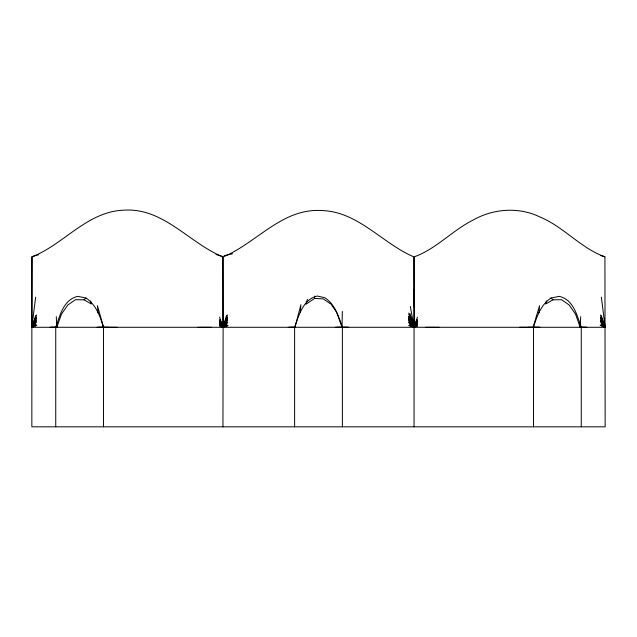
<?xml version="1.0" encoding="UTF-8"?>
<svg xmlns="http://www.w3.org/2000/svg" width="637" height="637" viewBox="0 0 637 637"><rect width="100%" height="100%" fill="white"/><g stroke="black" fill="none" stroke-linecap="round" stroke-linejoin="round"><path stroke-width="0.96" d="M31.858 316.78L31.85 426.822L605.15 426.822L604.927 256.807C580.777 248.279 563.809 226.852 540.128 217.074C518.821 206.635 493.078 208.546 472.702 220.283C452.103 230.626 436.13 249.027 414.289 256.815C414.05 280.288 414.472 303.753 414.05 327.227L414.05 426.822M413.763 289.509L413.779 306.723M222.95 426.822L223.229 256.87C256.623 243.063 282.151 207.925 321.828 210.544C358.384 211.667 382.311 243.509 413.763 256.815L414.05 327.227L410.316 306.381M342.324 311.453L342.029 327.259L335.301 327.275M580.705 316.693L580.18 327.267L586.892 327.283M219.797 326.263L222.942 327.291L222.711 256.815C189.133 243.063 163.494 207.455 123.865 210.186C87.221 211.436 63.971 244.274 32.073 256.807L31.858 327.267L35.64 297.2M300.353 312.313L300.903 304.725L294.971 327.259L289.493 327.291M539.013 312.807L539.539 305.704L533.121 327.259L519.681 327.283M307.408 299.334L305.951 304.287L314.511 298.466L314.837 296.046M226.987 324.83L222.958 327.291L219.574 325.244L222.942 327.291L228.03 325.547L222.958 327.291L226.533 315.466M219.669 324.623L222.942 327.291L227.497 314.925M546.339 300.887L545.734 303.968L552.964 299.828L561.603 299.701L569.191 305.043L575.498 314.073L580.18 327.267L586.04 327.291M288.25 327.283L605.15 327.291L601.36 297.2M35.68 315.626L31.858 327.283L294.613 327.291C298.92 315.403 303.124 299.167 317.337 296.03L324.822 297.734C335.006 304.255 338.621 316.47 342.38 327.267L342.387 426.822M417.426 325.244L414.058 327.291L408.819 325.403L414.042 327.291L417.203 326.263L414.058 327.291L417.442 317.115M36.532 314.997L31.858 327.283L36.898 325.181L31.858 327.291L35.847 324.36L31.858 327.283L35.736 317.911M409.599 324.448L414.042 327.291L416.829 320.093M220.195 324.544L222.942 327.291L226.772 317.887M408.62 322.609L414.042 327.291L417.259 319.702M219.749 323.588L222.942 327.283L226.796 318.5M35.744 318.508L31.858 327.283L35.776 323.389M408.596 321.685L414.042 327.283L417.243 320.172M219.773 323.206L222.942 327.283L227.616 317.162M36.556 317.162L31.858 327.283L36.564 321.781M409.527 321.924L414.042 327.291L416.757 321.542M220.275 323.524L222.942 327.283L226.812 319.256M35.736 319.248L31.858 327.283L35.744 322.226L31.858 327.283L35.728 319.591M408.58 320.021L414.042 327.283L417.219 320.857M219.908 322.672L222.942 327.283L226.812 319.623M408.572 319.416L414.042 327.283L417.211 321.112M36.516 318.365L31.858 327.283L35.728 321.765M220.283 322.975L222.942 327.283L227.6 318.428M409.519 320.276L414.042 327.283L416.741 322.25M35.656 320.268L31.858 327.283L36.516 320.204M219.797 321.908L222.942 327.283L226.748 320.347M408.572 318.261L414.042 327.283L417.203 321.653M35.457 320.913L31.85 327.283L35.656 321.199M219.797 321.653L222.942 327.283L226.549 321.016M408.58 317.815L414.042 327.283L417.203 321.908M220.259 322.25L222.942 327.283L226.557 321.359M409.535 319.065L414.042 327.283L416.717 322.975M219.789 321.112L222.942 327.283L226.756 321.422M408.604 316.923L414.042 327.283L417.092 322.672M219.781 320.857L222.942 327.283L227.624 320.554M409.647 318.166L414.042 327.283L416.725 323.524L414.058 327.283L408.643 316.573M220.243 321.542L222.942 327.283L226.844 322.131M408.97 316.231L414.042 327.283L417.227 323.206M219.757 320.172L222.942 327.275L226.868 322.68M409.695 317.242L414.042 327.283L417.243 323.588M219.741 319.702L222.942 327.275L227.704 322.41M408.779 314.176L414.042 327.275L416.805 324.544M50.1 327.283L56.82 327.267L61.502 314.073L67.809 305.043L75.397 299.701L84.036 299.828L85.947 298.012C95.988 304.542 100.128 316.358 103.505 327.267L103.513 426.822M220.171 320.093L222.942 327.275L226.915 323.922M581.263 426.822L581.263 327.291C576.987 315.426 573.507 299.541 559.198 296.364L551.053 298.012C541.012 304.542 536.872 316.358 533.495 327.267L533.487 426.822M408.882 313.046L414.042 327.275L417.331 324.623M38.674 254.72L31.858 256.663L31.858 317.019M224.113 255.676L232.688 253.741M117.319 327.283L98.393 327.291M97.987 312.807L97.461 305.704L103.52 327.267L108.704 327.291M50.96 327.291L56.82 327.267L56.295 316.693M337.196 327.291L347.507 327.291M528.296 327.291L538.607 327.291M97.15 327.275L103.871 327.259M197.972 327.283L211.42 327.291M425.58 327.291L439.028 327.283M533.129 327.259L539.85 327.275M348.742 327.275L342.029 327.259L336.607 312.21L331.097 304.215L323.222 298.872L314.511 298.466M85.947 298.012L77.802 296.364C63.501 299.541 60.021 315.411 55.738 327.267L55.738 426.822M216.054 254.489L222.082 256.321M600.81 255.588L604.927 256.807M601.32 315.626L605.142 327.267L600.102 325.181L605.142 327.291L601.145 324.36M84.036 299.828L91.266 303.968L90.661 300.887M551.053 298.012L552.964 299.828M601.224 323.389L605.142 327.291L600.468 314.997M600.436 321.781L605.142 327.283L601.264 317.911M601.256 322.226L605.142 327.283L601.256 318.508M601.272 321.765L605.142 327.283L600.444 317.162M601.272 319.591L605.142 327.275L600.484 320.204L605.142 327.283L601.264 319.248M601.344 321.199L605.142 327.283L600.484 318.365M601.543 321.199L605.15 327.283L601.344 320.268M601.543 320.913L605.15 327.283M219.558 317.115L222.958 327.267M410.069 313.683L414.058 327.267M414.281 294.82L414.289 306.54M294.613 327.291L294.613 426.822M35.457 321.199L31.858 327.283L35.457 321.199"/></g></svg>
